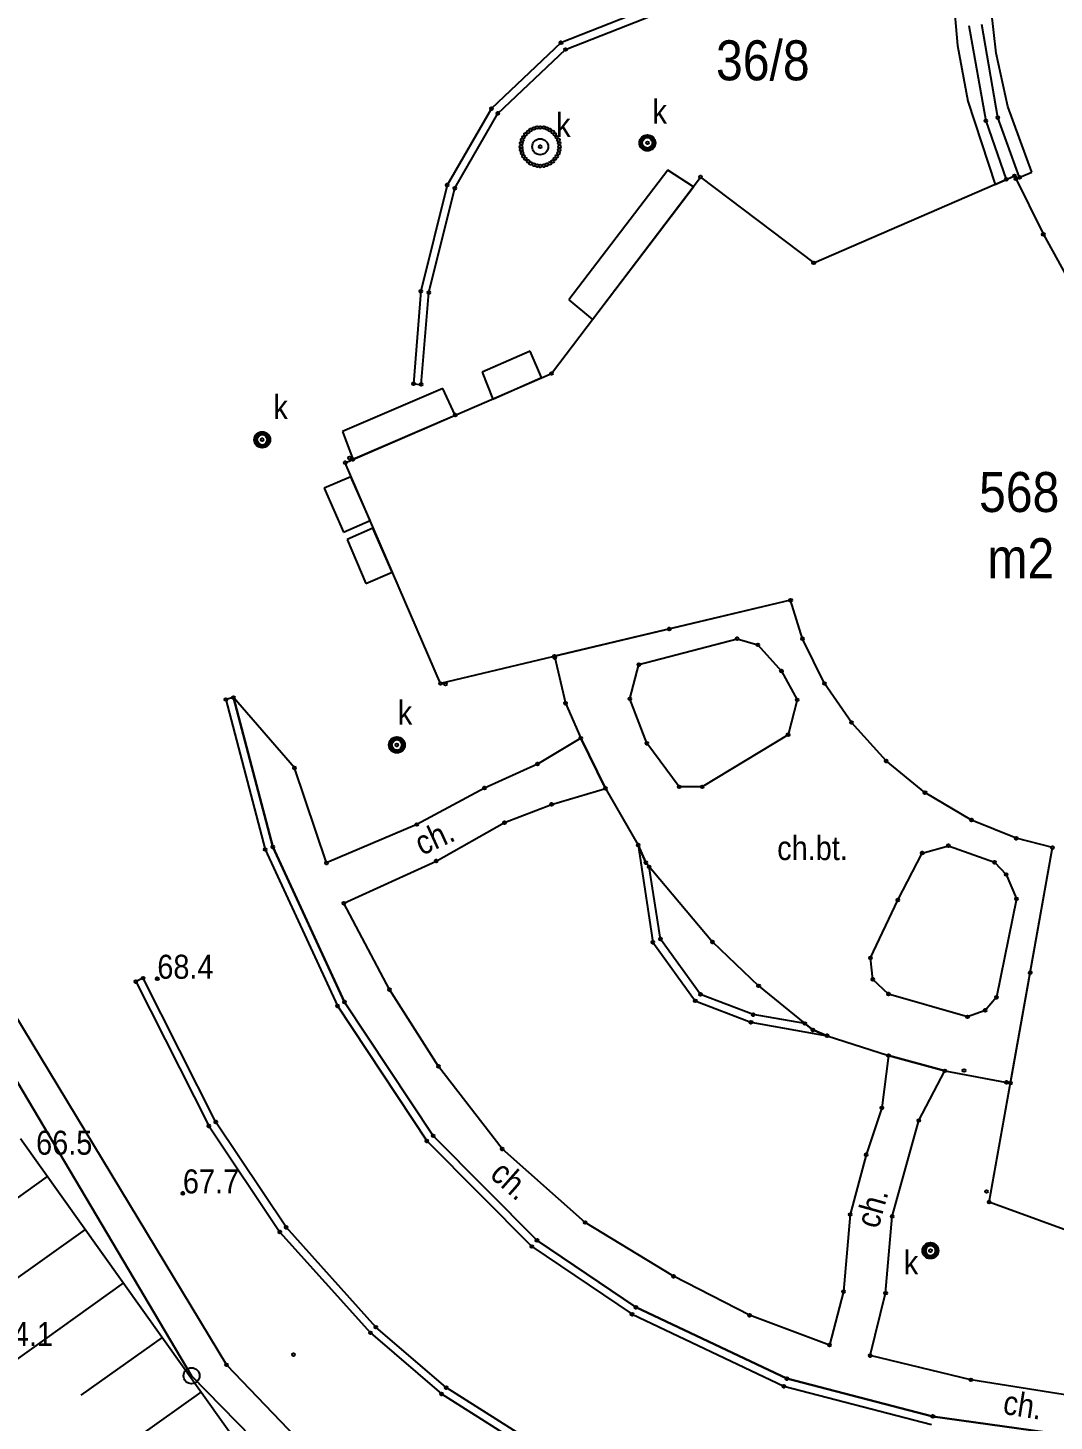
# Model space of a CAD drawing. Extents: x 6545332 to 6545538, y 5876272 to 5876530.
# Drawn here: x 6545413.49 to 6545445.58, y 5876364.54 to 5876408.09 of the extents above; entities that cross this region are included whole.
import ezdxf
from ezdxf.enums import TextEntityAlignment as Align

# ---------------------------------------------------------------- set-up
doc = ezdxf.new("R2010")
doc.units = 0
doc.header["$MEASUREMENT"] = 0
doc.layers.get('0').update_dxf_attribs({"linetype": 'CONTINUOUS'})
doc.layers.add('1', color=8, linetype='CONTINUOUS')
doc.styles.get("Standard").update_dxf_attribs({"font": 'txt', "width": 0.75})

msp = doc.modelspace()

# ---------------------------------------------------------------- hatches: boundary and pattern name
at = {"layer": '1', "linetype": 'Continuous'}
h = msp.add_hatch(color=256, dxfattribs=at)
edge = h.paths.add_edge_path()
edge.add_arc((6545417.54, 5876378.37), 0.045, 0, 360)
h = msp.add_hatch(color=256, dxfattribs=at)
edge = h.paths.add_edge_path()
edge.add_arc((6545418.34, 5876371.66), 0.045, 0, 360)

# ---------------------------------------------------------------- linework, layer by layer
for centre in [(6545417.54, 5876378.37, 68.4), (6545418.34, 5876371.66, 67.7)]:
    msp.add_circle(centre, 0.045)
at = {"layer": '1'}
for p, q in [((6545433.52, 5876408.95), (6545430.16, 5876407.63)), ((6545442.4, 5876409.29), (6545442.56, 5876407.54)), ((6545442.4, 5876409.29), (6545442.56, 5876407.54)), ((6545430.3, 5876407.42), (6545433.59, 5876408.71)), ((6545443.76, 5876407.3), (6545443.62, 5876408.6)), ((6545443.76, 5876407.3), (6545443.62, 5876408.6)), ((6545442.91, 5876408.17), (6545443.44, 5876405.19)), ((6545443.82, 5876405.29), (6545443.32, 5876408.2)), ((6545430.16, 5876407.63), (6545427.99, 5876405.57)), ((6545428.19, 5876405.42), (6545430.3, 5876407.42)), ((6545442.56, 5876407.54), (6545442.88, 5876405.8)), ((6545442.56, 5876407.54), (6545442.88, 5876405.8)), ((6545444.13, 5876405.64), (6545443.76, 5876407.3)), ((6545444.13, 5876405.64), (6545443.76, 5876407.3)), ((6545427.99, 5876405.57), (6545426.6, 5876403.18)), ((6545426.84, 5876403.08), (6545428.19, 5876405.42)), ((6545442.88, 5876405.8), (6545443.73, 5876403.2)), ((6545442.88, 5876405.8), (6545443.73, 5876403.2)), ((6545444.88, 5876403.58), (6545444.13, 5876405.64)), ((6545444.88, 5876403.58), (6545444.13, 5876405.64)), ((6545443.44, 5876405.19), (6545444.08, 5876403.36)), ((6545444.49, 5876403.42), (6545443.82, 5876405.29)), ((6545433.5, 5876403.65), (6545430.4, 5876399.59)), ((6545434.3, 5876403.13), (6545433.5, 5876403.65)), ((6545429.86, 5876397.29), (6545434.52, 5876403.43)), ((6545434.52, 5876403.43), (6545438.06, 5876400.75)), ((6545438.06, 5876400.75), (6545444.34, 5876403.47)), ((6545443.73, 5876403.2), (6545444.34, 5876403.47)), ((6545443.73, 5876403.2), (6545444.34, 5876403.47)), ((6545444.08, 5876403.36), (6545444.34, 5876403.47)), ((6545444.34, 5876403.47), (6545444.38, 5876403.38)), ((6545444.34, 5876403.47), (6545444.38, 5876403.38)), ((6545444.34, 5876403.47), (6545444.38, 5876403.38)), ((6545444.34, 5876403.47), (6545445.24, 5876401.64)), ((6545444.38, 5876403.38), (6545444.88, 5876403.58)), ((6545444.38, 5876403.38), (6545444.88, 5876403.58)), ((6545444.38, 5876403.38), (6545444.49, 5876403.42)), ((6545426.6, 5876403.18), (6545425.78, 5876399.86)), ((6545426.03, 5876399.82), (6545426.84, 5876403.08)), ((6545431.14, 5876398.98), (6545434.3, 5876403.13)), ((6545445.24, 5876401.64), (6545446.09, 5876400.1)), ((6545425.78, 5876399.86), (6545425.55, 5876396.97)), ((6545425.79, 5876396.95), (6545426.03, 5876399.82)), ((6545430.4, 5876399.59), (6545431.14, 5876398.98)), ((6545429.2, 5876397.99), (6545427.7, 5876397.33)), ((6545429.55, 5876397.17), (6545429.2, 5876397.99)), ((6545400.12, 5876397.12), (6545418.61, 5876365.96)), ((6545418.61, 5876365.96), (6545400.12, 5876397.12)), ((6545400.12, 5876397.12), (6545418.61, 5876365.96)), ((6545401.01, 5876397.19), (6545419.7, 5876366.3)), ((6545423.41, 5876394.5), (6545429.86, 5876397.29)), ((6545427.7, 5876397.33), (6545428.03, 5876396.49)), ((6545428.03, 5876396.49), (6545429.55, 5876397.17)), ((6545426.47, 5876396.82), (6545423.33, 5876395.48)), ((6545425.55, 5876396.97), (6545425.79, 5876396.95)), ((6545426.85, 5876395.99), (6545426.47, 5876396.82)), ((6545423.65, 5876394.61), (6545426.85, 5876395.99)), ((6545423.33, 5876395.48), (6545423.65, 5876394.61)), ((6545426.39, 5876387.6), (6545423.41, 5876394.5)), ((6545423.59, 5876394.06), (6545422.76, 5876393.71)), ((6545422.76, 5876393.71), (6545423.36, 5876392.33)), ((6545424.19, 5876392.69), (6545423.59, 5876394.06)), ((6545423.36, 5876392.33), (6545424.19, 5876392.69)), ((6545424.28, 5876392.46), (6545423.47, 5876392.1)), ((6545424.88, 5876391.08), (6545424.28, 5876392.46)), ((6545423.47, 5876392.1), (6545424.06, 5876390.73)), ((6545424.06, 5876390.73), (6545424.88, 5876391.08)), ((6545437.34, 5876390.2), (6545426.39, 5876387.6)), ((6545437.34, 5876390.2), (6545429.96, 5876388.45)), ((6545437.71, 5876389), (6545437.34, 5876390.2)), ((6545437.71, 5876389), (6545437.34, 5876390.2)), ((6545432.59, 5876388.19), (6545435.67, 5876389)), ((6545435.67, 5876389), (6545436.31, 5876388.81)), ((6545438.4, 5876387.6), (6545437.71, 5876389)), ((6545438.4, 5876387.6), (6545437.71, 5876389)), ((6545429.96, 5876388.45), (6545430.3, 5876386.98)), ((6545436.31, 5876388.81), (6545437.05, 5876387.99)), ((6545432.31, 5876387.12), (6545432.59, 5876388.19)), ((6545437.05, 5876387.99), (6545437.54, 5876387.09)), ((6545439.24, 5876386.38), (6545438.4, 5876387.6)), ((6545439.24, 5876386.38), (6545438.4, 5876387.6)), ((6545419.92, 5876387.16), (6545419.68, 5876387.1)), ((6545419.68, 5876387.1), (6545420.91, 5876382.41)), ((6545421.15, 5876382.49), (6545419.92, 5876387.16)), ((6545421.83, 5876384.96), (6545419.92, 5876387.16)), ((6545419.92, 5876387.16), (6545421.15, 5876382.49)), ((6545432.84, 5876385.73), (6545432.31, 5876387.12)), ((6545430.3, 5876386.98), (6545430.78, 5876385.89)), ((6545437.54, 5876387.09), (6545437.26, 5876386)), ((6545440.33, 5876385.18), (6545439.24, 5876386.38)), ((6545440.33, 5876385.18), (6545439.24, 5876386.38)), ((6545430.78, 5876385.89), (6545429.43, 5876385.08)), ((6545431.55, 5876384.32), (6545430.78, 5876385.89)), ((6545430.78, 5876385.89), (6545431.55, 5876384.32)), ((6545437.26, 5876386), (6545434.57, 5876384.37)), ((6545433.85, 5876384.37), (6545432.84, 5876385.73)), ((6545422.83, 5876381.99), (6545421.83, 5876384.96)), ((6545429.43, 5876385.08), (6545427.77, 5876384.33)), ((6545441.54, 5876384.19), (6545440.33, 5876385.18)), ((6545441.54, 5876384.19), (6545440.33, 5876385.18)), ((6545427.77, 5876384.33), (6545425.65, 5876383.19)), ((6545429.86, 5876383.82), (6545431.55, 5876384.32)), ((6545431.55, 5876384.32), (6545432.57, 5876382.55)), ((6545434.57, 5876384.37), (6545433.85, 5876384.37)), ((6545442.99, 5876383.33), (6545441.54, 5876384.19)), ((6545442.99, 5876383.33), (6545441.54, 5876384.19)), ((6545428.39, 5876383.25), (6545429.86, 5876383.82)), ((6545425.65, 5876383.19), (6545422.83, 5876381.99)), ((6545426.26, 5876382.05), (6545428.39, 5876383.25)), ((6545444.39, 5876382.76), (6545442.99, 5876383.33)), ((6545444.39, 5876382.76), (6545442.99, 5876383.33)), ((6545445.53, 5876382.47), (6545444.39, 5876382.76)), ((6545445.53, 5876382.47), (6545444.39, 5876382.76)), ((6545420.91, 5876382.41), (6545423.17, 5876377.52)), ((6545423.39, 5876377.64), (6545421.15, 5876382.49)), ((6545421.15, 5876382.49), (6545423.39, 5876377.64)), ((6545432.57, 5876382.55), (6545433.03, 5876379.51)), ((6545432.81, 5876382), (6545432.57, 5876382.55)), ((6545432.57, 5876382.55), (6545432.81, 5876382)), ((6545441.45, 5876382.3), (6545442.27, 5876382.53)), ((6545442.27, 5876382.53), (6545443.71, 5876382.01)), ((6545443.55, 5876371.39), (6545445.53, 5876382.47)), ((6545444.21, 5876375.11), (6545445.53, 5876382.47)), ((6545423.37, 5876380.73), (6545426.26, 5876382.05)), ((6545432.92, 5876381.87), (6545432.81, 5876382)), ((6545432.81, 5876382), (6545434.9, 5876379.52)), ((6545433.27, 5876379.61), (6545432.92, 5876381.87)), ((6545440.69, 5876380.83), (6545441.45, 5876382.3)), ((6545443.71, 5876382.01), (6545444.08, 5876381.63)), ((6545444.08, 5876381.63), (6545444.4, 5876380.87)), ((6545424.8, 5876378.03), (6545423.37, 5876380.73)), ((6545439.84, 5876379.02), (6545440.69, 5876380.83)), ((6545444.4, 5876380.87), (6545443.78, 5876377.79)), ((6545433.03, 5876379.51), (6545434.36, 5876377.68)), ((6545434.52, 5876377.88), (6545433.27, 5876379.61)), ((6545434.9, 5876379.52), (6545436.34, 5876378.15)), ((6545439.91, 5876378.35), (6545439.84, 5876379.02)), ((6545417.1, 5876378.39), (6545416.87, 5876378.28)), ((6545419.37, 5876373.89), (6545417.1, 5876378.39)), ((6545416.87, 5876378.28), (6545419.15, 5876373.77)), ((6545426.33, 5876375.63), (6545424.8, 5876378.03)), ((6545436.34, 5876378.15), (6545437.78, 5876376.97)), ((6545440.4, 5876377.89), (6545439.91, 5876378.35)), ((6545423.17, 5876377.52), (6545425.97, 5876373.3)), ((6545426.16, 5876373.46), (6545423.39, 5876377.64)), ((6545423.39, 5876377.64), (6545426.16, 5876373.46)), ((6545434.36, 5876377.68), (6545436.1, 5876377.01)), ((6545436.17, 5876377.25), (6545434.52, 5876377.88)), ((6545442.87, 5876377.18), (6545440.4, 5876377.89)), ((6545443.78, 5876377.79), (6545443.42, 5876377.38)), ((6545437.78, 5876376.97), (6545436.17, 5876377.25)), ((6545443.42, 5876377.38), (6545442.87, 5876377.18)), ((6545436.1, 5876377.01), (6545438.48, 5876376.59)), ((6545438.03, 5876376.77), (6545437.78, 5876376.97)), ((6545437.78, 5876376.97), (6545438.03, 5876376.77)), ((6545438.48, 5876376.59), (6545438.03, 5876376.77)), ((6545438.03, 5876376.77), (6545438.48, 5876376.59)), ((6545438.48, 5876376.59), (6545440.4, 5876375.97)), ((6545440.4, 5876375.97), (6545440.19, 5876374.33)), ((6545442.16, 5876375.49), (6545440.4, 5876375.97)), ((6545440.4, 5876375.97), (6545442.16, 5876375.49)), ((6545428.32, 5876373.05), (6545426.33, 5876375.63)), ((6545441.35, 5876373.94), (6545442.16, 5876375.49)), ((6545442.16, 5876375.49), (6545444.21, 5876375.11)), ((6545440.19, 5876374.33), (6545439.7, 5876372.87)), ((6545419.15, 5876373.77), (6545421.37, 5876370.45)), ((6545421.57, 5876370.6), (6545419.37, 5876373.89)), ((6545440.51, 5876370.94), (6545441.35, 5876373.94)), ((6545422.11, 5876360.96), (6545413.26, 5876373.37)), ((6545425.97, 5876373.3), (6545429.25, 5876370)), ((6545429.41, 5876370.19), (6545426.16, 5876373.46)), ((6545426.16, 5876373.46), (6545429.41, 5876370.19)), ((6545430.92, 5876370.75), (6545428.32, 5876373.05)), ((6545439.7, 5876372.87), (6545439.2, 5876371)), ((6545414.1, 5876372.19), (6545409.29, 5876368.76)), ((6545439.2, 5876371), (6545438.99, 5876368.59)), ((6545450.5, 5876368.84), (6545443.55, 5876371.39)), ((6545424.37, 5876367.48), (6545421.57, 5876370.6)), ((6545433.68, 5876369.07), (6545430.92, 5876370.75)), ((6545440.31, 5876368.54), (6545440.51, 5876370.94)), ((6545415.28, 5876370.53), (6545412.81, 5876368.77)), ((6545421.37, 5876370.45), (6545424.2, 5876367.3)), ((6545432.5, 5876368.1), (6545429.41, 5876370.19)), ((6545429.41, 5876370.19), (6545432.5, 5876368.1)), ((6545429.25, 5876370), (6545432.38, 5876367.88)), ((6545416.48, 5876368.86), (6545411.46, 5876365.27)), ((6545436.05, 5876367.85), (6545433.68, 5876369.07)), ((6545438.99, 5876368.59), (6545438.55, 5876366.92)), ((6545439.83, 5876366.59), (6545440.31, 5876368.54)), ((6545437.22, 5876365.87), (6545432.5, 5876368.1)), ((6545432.5, 5876368.1), (6545437.22, 5876365.87)), ((6545432.38, 5876367.88), (6545437.13, 5876365.63)), ((6545438.55, 5876366.92), (6545436.05, 5876367.85)), ((6545417.69, 5876367.16), (6545415.15, 5876365.35)), ((6545424.2, 5876367.3), (6545426.42, 5876365.39)), ((6545426.57, 5876365.59), (6545424.37, 5876367.48)), ((6545419.7, 5876366.3), (6545442.99, 5876342.11)), ((6545442.97, 5876365.83), (6545439.83, 5876366.59)), ((6545418.61, 5876365.96), (6545442.4, 5876341.68)), ((6545442.4, 5876341.68), (6545418.61, 5876365.96)), ((6545418.61, 5876365.96), (6545442.4, 5876341.68)), ((6545441.79, 5876364.69), (6545437.22, 5876365.87)), ((6545437.22, 5876365.87), (6545441.79, 5876364.69)), ((6545448.19, 5876365.01), (6545442.97, 5876365.83)), ((6545418.9, 5876365.45), (6545413.79, 5876361.81)), ((6545426.42, 5876365.39), (6545431.14, 5876362.42)), ((6545431.25, 5876362.64), (6545426.57, 5876365.59)), ((6545437.13, 5876365.63), (6545441.74, 5876364.44)), ((6545445.3, 5876364.2), (6545441.79, 5876364.69)), ((6545441.79, 5876364.69), (6545445.3, 5876364.2))]:
    msp.add_line(p, q, dxfattribs=at)
for centre in [(6545430.16, 5876407.63), (6545430.3, 5876407.42), (6545427.99, 5876405.57), (6545428.19, 5876405.42), (6545429.31, 5876404.95), (6545429.41, 5876404.98), (6545429.51, 5876404.98), (6545429.62, 5876404.98), (6545429.72, 5876404.95), (6545443.44, 5876405.19), (6545443.82, 5876405.29), (6545428.92, 5876404.49), (6545428.95, 5876404.59), (6545428.99, 5876404.68), (6545429.05, 5876404.77), (6545429.13, 5876404.84), (6545429.21, 5876404.9), (6545429.81, 5876404.9), (6545429.9, 5876404.84), (6545429.97, 5876404.77), (6545430.03, 5876404.68), (6545430.08, 5876404.59), (6545430.1, 5876404.49), (6545432.66, 5876404.54), (6545432.66, 5876404.5), (6545432.67, 5876404.57), (6545432.69, 5876404.6), (6545432.71, 5876404.63), (6545432.73, 5876404.66), (6545432.76, 5876404.68), (6545432.79, 5876404.69), (6545432.83, 5876404.7), (6545432.86, 5876404.7), (6545432.86, 5876404.5), (6545432.86, 5876404.5), (6545432.86, 5876404.5), (6545432.9, 5876404.7), (6545432.93, 5876404.69), (6545432.96, 5876404.68), (6545432.99, 5876404.66), (6545433.01, 5876404.63), (6545433.03, 5876404.6), (6545433.05, 5876404.57), (6545433.06, 5876404.54), (6545433.06, 5876404.5), (6545428.91, 5876404.38), (6545428.92, 5876404.28), (6545428.95, 5876404.18), (6545428.99, 5876404.08), (6545429.51, 5876404.38), (6545430.03, 5876404.08), (6545430.08, 5876404.18), (6545430.1, 5876404.28), (6545430.11, 5876404.38), (6545432.66, 5876404.47), (6545432.67, 5876404.43), (6545432.69, 5876404.4), (6545432.71, 5876404.37), (6545432.73, 5876404.35), (6545432.76, 5876404.33), (6545432.79, 5876404.31), (6545432.83, 5876404.31), (6545432.86, 5876404.3), (6545432.9, 5876404.31), (6545432.93, 5876404.31), (6545432.96, 5876404.33), (6545432.99, 5876404.35), (6545433.01, 5876404.37), (6545433.03, 5876404.4), (6545433.05, 5876404.43), (6545433.06, 5876404.47), (6545429.05, 5876404), (6545429.13, 5876403.92), (6545429.21, 5876403.86), (6545429.31, 5876403.82), (6545429.41, 5876403.79), (6545429.51, 5876403.78), (6545429.62, 5876403.79), (6545429.72, 5876403.82), (6545429.81, 5876403.86), (6545429.9, 5876403.92), (6545429.97, 5876404), (6545426.6, 5876403.18), (6545434.52, 5876403.43), (6545444.08, 5876403.36), (6545444.34, 5876403.47), (6545444.34, 5876403.47), (6545444.38, 5876403.38), (6545444.49, 5876403.42), (6545426.84, 5876403.08), (6545445.24, 5876401.64), (6545438.06, 5876400.75), (6545425.78, 5876399.86), (6545426.03, 5876399.82), (6545429.86, 5876397.29), (6545425.55, 5876396.97), (6545425.79, 5876396.95), (6545426.85, 5876395.99), (6545420.67, 5876395.35), (6545420.69, 5876395.37), (6545420.72, 5876395.39), (6545420.75, 5876395.41), (6545420.79, 5876395.42), (6545420.82, 5876395.42), (6545420.85, 5876395.42), (6545420.89, 5876395.41), (6545420.92, 5876395.39), (6545420.95, 5876395.37), (6545420.97, 5876395.35), (6545420.62, 5876395.26), (6545420.62, 5876395.22), (6545420.62, 5876395.19), (6545420.63, 5876395.29), (6545420.63, 5876395.15), (6545420.65, 5876395.32), (6545420.65, 5876395.12), (6545420.67, 5876395.09), (6545420.69, 5876395.07), (6545420.72, 5876395.05), (6545420.75, 5876395.03), (6545420.79, 5876395.02), (6545420.82, 5876395.22), (6545420.82, 5876395.22), (6545420.82, 5876395.22), (6545420.82, 5876395.22), (6545420.82, 5876395.22), (6545420.82, 5876395.02), (6545420.85, 5876395.02), (6545420.89, 5876395.03), (6545420.92, 5876395.05), (6545420.95, 5876395.07), (6545420.97, 5876395.09), (6545420.99, 5876395.32), (6545420.99, 5876395.12), (6545421.01, 5876395.29), (6545421.01, 5876395.15), (6545421.02, 5876395.26), (6545421.02, 5876395.22), (6545421.02, 5876395.19), (6545423.41, 5876394.5), (6545423.55, 5876394.65), (6545423.65, 5876394.61), (6545437.34, 5876390.2), (6545437.34, 5876390.2), (6545433.54, 5876389.3), (6545435.67, 5876389), (6545436.31, 5876388.81), (6545437.71, 5876389), (6545437.71, 5876389), (6545429.96, 5876388.45), (6545429.97, 5876388.41), (6545432.59, 5876388.19), (6545437.05, 5876387.99), (6545426.39, 5876387.6), (6545426.55, 5876387.58), (6545438.4, 5876387.6), (6545438.4, 5876387.6), (6545419.68, 5876387.1), (6545419.92, 5876387.16), (6545419.92, 5876387.16), (6545432.31, 5876387.12), (6545437.54, 5876387.09), (6545430.3, 5876386.98), (6545430.3, 5876386.98), (6545430.3, 5876386.98), (6545430.3, 5876386.98), (6545439.24, 5876386.38), (6545439.24, 5876386.38), (6545424.84, 5876385.75), (6545424.86, 5876385.78), (6545424.88, 5876385.81), (6545424.9, 5876385.83), (6545424.93, 5876385.85), (6545424.96, 5876385.86), (6545425, 5876385.87), (6545425.03, 5876385.88), (6545425.07, 5876385.87), (6545425.1, 5876385.86), (6545425.13, 5876385.85), (6545425.16, 5876385.83), (6545425.18, 5876385.81), (6545425.2, 5876385.78), (6545425.22, 5876385.75), (6545430.78, 5876385.89), (6545430.78, 5876385.89), (6545437.26, 5876386), (6545424.83, 5876385.71), (6545424.83, 5876385.68), (6545424.83, 5876385.64), (6545424.84, 5876385.61), (6545424.86, 5876385.58), (6545424.88, 5876385.55), (6545424.9, 5876385.52), (6545424.93, 5876385.5), (6545424.96, 5876385.49), (6545425, 5876385.48), (6545425.03, 5876385.68), (6545425.03, 5876385.68), (6545425.03, 5876385.68), (6545425.03, 5876385.68), (6545425.03, 5876385.68), (6545425.03, 5876385.68), (6545425.03, 5876385.48), (6545425.07, 5876385.48), (6545425.1, 5876385.49), (6545425.13, 5876385.5), (6545425.16, 5876385.52), (6545425.18, 5876385.55), (6545425.2, 5876385.58), (6545425.22, 5876385.61), (6545425.23, 5876385.71), (6545425.23, 5876385.68), (6545425.23, 5876385.64), (6545432.84, 5876385.73), (6545421.83, 5876384.96), (6545429.43, 5876385.08), (6545440.33, 5876385.18), (6545440.33, 5876385.18), (6545427.77, 5876384.33), (6545431.55, 5876384.32), (6545431.55, 5876384.32), (6545433.85, 5876384.37), (6545434.57, 5876384.37), (6545441.54, 5876384.19), (6545441.54, 5876384.19), (6545429.86, 5876383.82), (6545425.65, 5876383.19), (6545428.39, 5876383.25), (6545442.99, 5876383.33), (6545442.99, 5876383.33), (6545444.39, 5876382.76), (6545444.39, 5876382.76), (6545420.91, 5876382.41), (6545421.15, 5876382.49), (6545421.15, 5876382.49), (6545432.57, 5876382.55), (6545432.57, 5876382.55), (6545441.45, 5876382.3), (6545442.27, 5876382.53), (6545445.53, 5876382.47), (6545445.53, 5876382.47), (6545422.83, 5876381.99), (6545426.26, 5876382.05), (6545432.81, 5876382), (6545432.81, 5876382), (6545432.92, 5876381.87), (6545443.71, 5876382.01), (6545444.08, 5876381.63), (6545423.37, 5876380.73), (6545440.69, 5876380.83), (6545444.4, 5876380.87), (6545433.03, 5876379.51), (6545433.27, 5876379.61), (6545434.9, 5876379.52), (6545439.84, 5876379.02), (6545417.1, 5876378.39), (6545439.91, 5876378.35), (6545444.83, 5876378.56), (6545416.87, 5876378.28), (6545424.8, 5876378.03), (6545436.34, 5876378.15), (6545423.17, 5876377.52), (6545423.39, 5876377.64), (6545423.39, 5876377.64), (6545434.36, 5876377.68), (6545434.52, 5876377.88), (6545440.4, 5876377.89), (6545443.78, 5876377.79), (6545436.17, 5876377.25), (6545442.87, 5876377.18), (6545443.42, 5876377.38), (6545436.1, 5876377.01), (6545437.78, 5876376.97), (6545437.78, 5876376.97), (6545438.03, 5876376.77), (6545438.03, 5876376.77), (6545438.48, 5876376.59), (6545438.48, 5876376.59), (6545440.4, 5876375.97), (6545440.4, 5876375.97), (6545426.33, 5876375.63), (6545442.16, 5876375.49), (6545442.16, 5876375.49), (6545442.76, 5876375.5), (6545442.76, 5876375.5), (6545442.76, 5876375.5), (6545444.09, 5876375.13), (6545444.21, 5876375.11), (6545440.19, 5876374.33), (6545419.15, 5876373.77), (6545419.37, 5876373.89), (6545441.35, 5876373.94), (6545425.97, 5876373.3), (6545426.16, 5876373.46), (6545426.16, 5876373.46), (6545428.32, 5876373.05), (6545439.7, 5876372.87), (6545443.46, 5876371.72), (6545443.55, 5876371.39), (6545439.2, 5876371), (6545440.51, 5876370.94), (6545421.57, 5876370.6), (6545430.92, 5876370.75), (6545421.37, 5876370.45), (6545429.41, 5876370.19), (6545429.41, 5876370.19), (6545441.68, 5876370.07), (6545441.71, 5876370.07), (6545441.75, 5876370.07), (6545429.25, 5876370), (6545441.51, 5876369.87), (6545441.52, 5876369.9), (6545441.52, 5876369.83), (6545441.53, 5876369.94), (6545441.53, 5876369.8), (6545441.54, 5876369.97), (6545441.54, 5876369.77), (6545441.56, 5876370), (6545441.56, 5876369.74), (6545441.59, 5876370.02), (6545441.59, 5876369.72), (6545441.61, 5876370.04), (6545441.61, 5876369.7), (6545441.65, 5876370.06), (6545441.65, 5876369.68), (6545441.68, 5876369.67), (6545441.71, 5876369.87), (6545441.71, 5876369.87), (6545441.71, 5876369.87), (6545441.71, 5876369.87), (6545441.71, 5876369.87), (6545441.71, 5876369.87), (6545441.71, 5876369.67), (6545441.75, 5876369.67), (6545441.78, 5876370.06), (6545441.78, 5876369.68), (6545441.81, 5876370.04), (6545441.81, 5876369.7), (6545441.84, 5876370.02), (6545441.84, 5876369.72), (6545441.87, 5876370), (6545441.87, 5876369.74), (6545441.89, 5876369.97), (6545441.89, 5876369.77), (6545441.9, 5876369.94), (6545441.9, 5876369.8), (6545441.91, 5876369.9), (6545441.91, 5876369.87), (6545441.91, 5876369.83), (6545433.68, 5876369.07), (6545438.99, 5876368.59), (6545440.31, 5876368.54), (6545432.5, 5876368.1), (6545432.5, 5876368.1), (6545424.37, 5876367.48), (6545432.38, 5876367.88), (6545436.05, 5876367.85), (6545424.2, 5876367.3), (6545421.8, 5876366.62), (6545438.55, 5876366.92), (6545439.83, 5876366.59), (6545419.7, 5876366.3), (6545437.22, 5876365.87), (6545437.22, 5876365.87), (6545442.97, 5876365.83), (6545426.42, 5876365.39), (6545426.57, 5876365.59), (6545437.13, 5876365.63), (6545441.79, 5876364.69), (6545441.79, 5876364.69)]:
    msp.add_circle(centre, 0.045, dxfattribs=at)
at = {"layer": '1', "linetype": 'Continuous'}
for centre in [(6545429.51, 5876404.38), (6545432.86, 5876404.5), (6545420.82, 5876395.22), (6545425.03, 5876385.68), (6545441.71, 5876369.87), (6545418.61, 5876365.96)]:
    msp.add_circle(centre, 0.25, dxfattribs=at)

# ---------------------------------------------------------------- texts
at = {"width": 0.9}
for s, p in [('68.4', (6545417.54, 5876378.37)), ('67.7', (6545418.34, 5876371.66))]:
    msp.add_text(s, height=0.75, dxfattribs=at).set_placement(p)
at = {"layer": '1', "width": 0.9}
msp.add_text('36/8', height=1.25, dxfattribs=at).set_placement((6545436.47, 5876407.08), align=Align.MIDDLE_CENTER)
for p in [(6545433.02, 5876405.48), (6545430.01, 5876405.06), (6545421.17, 5876396.24), (6545425.06, 5876386.69), (6545440.88, 5876369.5)]:
    msp.add_text('k', height=0.75, dxfattribs=at).set_placement(p, align=Align.MIDDLE_LEFT)
for s, height, p in [('568', 1.25, (6545443.23, 5876392.96)), ('m2', 1.25, (6545443.49, 5876390.89)), ('ch.bt.', 0.75, (6545436.92, 5876382.08)), ('66.5', 0.75, (6545413.75, 5876372.87)), ('64.1', 0.75, (6545412.52, 5876366.89))]:
    msp.add_text(s, height=height, dxfattribs=at).set_placement(p)
for rotation, p in [(24.5, (6545425.81, 5876382.21)), (-41.496, (6545427.9, 5876372.19)), (74.399, (6545440.08, 5876370.53)), (351.103, (6545443.95, 5876364.77))]:
    msp.add_text('ch.', height=0.75, rotation=rotation, dxfattribs=at).set_placement(p)

doc.saveas('drawing.dxf')
